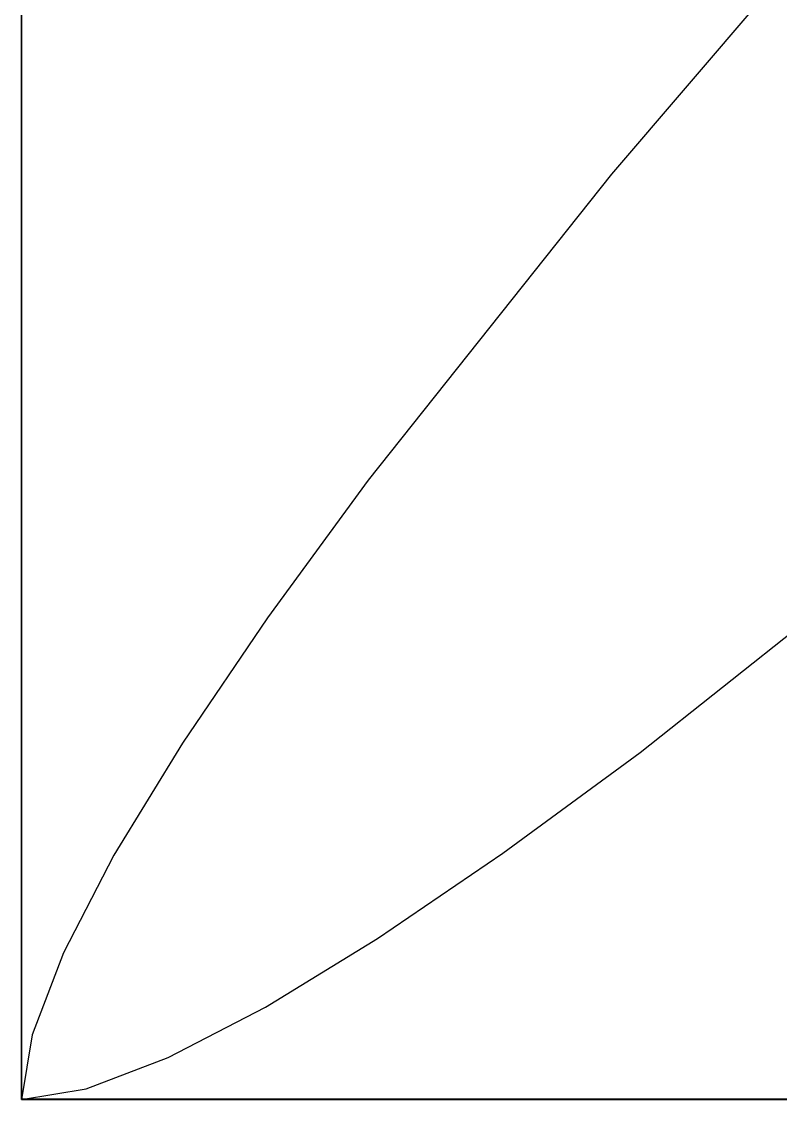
# Model space of a CAD drawing. Extents: x 0 to 141, y -114 to 28.
# Drawn here: x 0 to 24.84, y -113.81 to -78.55 of the extents above; entities that cross this region are included whole.
import ezdxf

# ---------------------------------------------------------------- set-up
doc = ezdxf.new("R2010")
doc.units = 0

msp = doc.modelspace()

# ---------------------------------------------------------------- linework, layer by layer
at = {"layer": 'Layer 1'}
for p, q in [((0, 27.2993), (0, -113.812)), ((0, 27.2993), (0, -113.812)), ((0, 27.2993), (0, -113.812)), ((0, 27.2993), (0, -113.812)), ((0, 27.2993), (0, -113.812)), ((0, 27.2993), (0, -113.812)), ((0, 27.2993), (0, -113.812)), ((0, 27.2993), (0, -113.812)), ((0, 27.2993), (0, -113.812)), ((0, 27.2993), (0, -113.812)), ((0, 27.2993), (0, -113.812)), ((0, 27.2993), (0, -113.812)), ((0, 27.2993), (0, -113.812)), ((0, 27.2993), (0, -113.812)), ((0, 27.2993), (0, -113.812)), ((0, 27.2993), (0, -113.812)), ((0, 27.2993), (0, -113.812)), ((0, 27.2993), (0, -113.812)), ((0, 27.2993), (0, -113.812)), ((0, 27.2993), (0, -113.812)), ((0, 27.2993), (0, -113.812)), ((0, 27.2993), (0, -113.812)), ((0, 27.2993), (0, -113.812)), ((0, 27.2993), (0, -113.812)), ((0, 27.2993), (0, -113.812)), ((0, 27.2993), (0, -113.812)), ((0, 27.2993), (0, -113.812)), ((0, 27.2993), (0, -113.812)), ((0, 27.2993), (0, -113.812)), ((0, 27.2993), (0, -113.812)), ((0, 27.2993), (0, -113.812)), ((0, 27.2993), (0, -113.812)), ((0, 27.2993), (0, -113.812)), ((0, 27.2993), (0, -113.812)), ((0, 27.2993), (0, -113.812)), ((0, 27.2993), (0, -113.812)), ((0, 27.2993), (0, -113.812)), ((0, 27.2993), (0, -113.812)), ((0, 27.2993), (0, -113.812)), ((0, 27.2993), (0, -113.812)), ((0, 27.2993), (0, -113.812)), ((0, 27.2993), (0, -113.812)), ((0, 27.2993), (0, -113.812)), ((0, 27.2993), (0, -113.812)), ((0, 27.2993), (0, -113.812)), ((0, 27.2993), (0, -113.812)), ((0, 27.2993), (0, -113.812)), ((0, 27.2993), (0, -113.812)), ((0, 27.2993), (0, -113.812)), ((0, -113.808), (0, -43.2545)), ((0, -113.808), (0, -43.2545)), ((0, -113.808), (0, -43.2545)), ((0, -113.808), (0, -43.2545)), ((0, -113.808), (0, -43.2545)), ((0, -113.808), (0, -43.2545)), ((0, -113.808), (0, -43.2545)), ((0, -113.808), (0, -43.2545)), ((0, -113.808), (0, -43.2545)), ((0, -113.808), (0, -43.2545)), ((0, -113.808), (0, -43.2545)), ((0, -113.808), (0, -43.2545)), ((0, -113.808), (0, -43.2545)), ((0, -113.808), (0, -43.2545)), ((0, -113.808), (0, -43.2545)), ((0, -113.808), (0, -43.2545)), ((0, -113.808), (0, -43.2545)), ((0, -113.808), (0, -43.2545)), ((0, -113.808), (0, -43.2545)), ((0, -113.808), (0, -43.2545)), ((0, -113.808), (0, -43.2545)), ((0, -113.808), (0, -43.2545)), ((0, -113.808), (0, -43.2545)), ((0, -113.808), (0, -43.2545)), ((0, -113.808), (0, -43.2545)), ((0, -113.808), (0, -43.2545)), ((0, -113.812), (0, -43.2562)), ((0, -113.812), (0, -43.2562)), ((0, -113.812), (0, -43.2562)), ((0, -113.812), (0, -43.2562)), ((0, -113.812), (0, -43.2562)), ((0, -113.812), (0, -43.2562)), ((0, -113.812), (0, -43.2562)), ((0, -113.812), (0, -43.2562)), ((0, -113.812), (0, -43.2562)), ((0, -113.812), (0, -43.2562)), ((0, -113.812), (0, -43.2562)), ((0, -113.812), (0, -43.2562)), ((0, -113.812), (0, -43.2562)), ((0, -113.812), (0, -43.2562)), ((0, -113.812), (0, -43.2562)), ((0, -113.812), (0, -43.2562)), ((0, -113.812), (0, -43.2562)), ((0, -113.812), (0, -43.2562)), ((0, -113.812), (0, -43.2562)), ((0, -113.812), (0, -43.2562)), ((0, -113.812), (0, -43.2562)), ((0, -113.812), (0, -43.2562)), ((0, -113.812), (0, -43.2562)), ((0, -113.812), (0, -43.2562)), ((0, -113.812), (0, -43.2562)), ((0, -113.812), (0, -43.2562)), ((0, -113.812), (0, -43.2562)), ((0, -113.812), (0, -43.2562)), ((0, -113.812), (0, -43.2562)), ((0, -113.812), (0, -43.2562)), ((0, -113.812), (0, -43.2562)), ((0, -113.812), (0, -43.2562)), ((0, -113.812), (0, -43.2562)), ((28.804193, -72.450001), (19.308797, -83.543645)), ((28.804193, -72.450001), (19.308797, -83.543645)), ((28.804193, -72.450001), (19.308797, -83.543645)), ((28.804193, -72.450001), (19.308797, -83.543645)), ((28.804193, -72.450001), (19.308797, -83.543645)), ((28.804193, -72.450001), (19.308797, -83.543645)), ((28.804193, -72.450001), (19.308797, -83.543645)), ((28.804193, -72.450001), (19.308797, -83.543645)), ((28.804193, -72.450001), (19.308797, -83.543645)), ((28.804193, -72.450001), (19.308797, -83.543645)), ((28.804193, -72.450001), (19.308797, -83.543645)), ((28.804193, -72.450001), (19.308797, -83.543645)), ((28.804193, -72.450001), (19.308797, -83.543645)), ((28.804193, -72.450001), (19.308797, -83.543645)), ((28.804193, -72.450001), (19.308797, -83.543645)), ((28.804193, -72.450001), (19.308797, -83.543645)), ((28.804193, -72.450001), (19.308797, -83.543645)), ((28.804193, -72.450001), (19.308797, -83.543645)), ((28.804193, -72.450001), (19.308797, -83.543645)), ((28.804193, -72.450001), (19.308797, -83.543645)), ((28.804193, -72.450001), (19.308797, -83.543645)), ((28.804193, -72.450001), (19.308797, -83.543645)), ((28.804193, -72.450001), (19.308797, -83.543645)), ((28.804193, -72.450001), (19.308797, -83.543645)), ((28.804193, -72.450001), (19.308797, -83.543645)), ((28.804193, -72.450001), (19.308797, -83.543645)), ((28.804193, -72.450001), (19.308797, -83.543645)), ((28.804193, -72.450001), (19.308797, -83.543645)), ((19.308797, -83.543645), (11.352887, -93.554457)), ((19.308797, -83.543645), (11.352887, -93.554457)), ((19.308797, -83.543645), (11.352887, -93.554457)), ((19.308797, -83.543645), (11.352887, -93.554457)), ((19.308797, -83.543645), (11.352887, -93.554457)), ((19.308797, -83.543645), (11.352887, -93.554457)), ((19.308797, -83.543645), (11.352887, -93.554457)), ((19.308797, -83.543645), (11.352887, -93.554457)), ((19.308797, -83.543645), (11.352887, -93.554457)), ((19.308797, -83.543645), (11.352887, -93.554457)), ((19.308797, -83.543645), (11.352887, -93.554457)), ((19.308797, -83.543645), (11.352887, -93.554457)), ((19.308797, -83.543645), (11.352887, -93.554457)), ((19.308797, -83.543645), (11.352887, -93.554457)), ((19.308797, -83.543645), (11.352887, -93.554457)), ((19.308797, -83.543645), (11.352887, -93.554457)), ((19.308797, -83.543645), (11.352887, -93.554457)), ((19.308797, -83.543645), (11.352887, -93.554457)), ((19.308797, -83.543645), (11.352887, -93.554457)), ((19.308797, -83.543645), (11.352887, -93.554457)), ((19.308797, -83.543645), (11.352887, -93.554457)), ((19.308797, -83.543645), (11.352887, -93.554457)), ((19.308797, -83.543645), (11.352887, -93.554457)), ((19.308797, -83.543645), (11.352887, -93.554457)), ((19.308797, -83.543645), (11.352887, -93.554457)), ((19.308797, -83.543645), (11.352887, -93.554457)), ((19.308797, -83.543645), (11.352887, -93.554457)), ((19.308797, -83.543645), (11.352887, -93.554457)), ((11.352887, -93.554457), (8.054675, -98.051366)), ((11.352887, -93.554457), (8.054675, -98.051366)), ((11.352887, -93.554457), (8.054675, -98.051366)), ((11.352887, -93.554457), (8.054675, -98.051366)), ((11.352887, -93.554457), (8.054675, -98.051366)), ((11.352887, -93.554457), (8.054675, -98.051366)), ((11.352887, -93.554457), (8.054675, -98.051366)), ((11.352887, -93.554457), (8.054675, -98.051366)), ((11.352887, -93.554457), (8.054675, -98.051366)), ((11.352887, -93.554457), (8.054675, -98.051366)), ((11.352887, -93.554457), (8.054675, -98.051366)), ((11.352887, -93.554457), (8.054675, -98.051366)), ((11.352887, -93.554457), (8.054675, -98.051366)), ((11.352887, -93.554457), (8.054675, -98.051366)), ((11.352887, -93.554457), (8.054675, -98.051366)), ((11.352887, -93.554457), (8.054675, -98.051366)), ((11.352887, -93.554457), (8.054675, -98.051366)), ((11.352887, -93.554457), (8.054675, -98.051366)), ((11.352887, -93.554457), (8.054675, -98.051366)), ((11.352887, -93.554457), (8.054675, -98.051366)), ((11.352887, -93.554457), (8.054675, -98.051366)), ((11.352887, -93.554457), (8.054675, -98.051366)), ((11.352887, -93.554457), (8.054675, -98.051366)), ((11.352887, -93.554457), (8.054675, -98.051366)), ((11.352887, -93.554457), (8.054675, -98.051366)), ((11.352887, -93.554457), (8.054675, -98.051366)), ((11.352887, -93.554457), (8.054675, -98.051366)), ((11.352887, -93.554457), (8.054675, -98.051366)), ((20.257338, -102.459114), (30.268111, -94.503204)), ((20.257338, -102.459114), (30.268111, -94.503204)), ((20.257338, -102.459114), (30.268111, -94.503204)), ((20.257338, -102.459114), (30.268111, -94.503204)), ((20.257338, -102.459114), (30.268111, -94.503204)), ((20.257338, -102.459114), (30.268111, -94.503204)), ((20.257338, -102.459114), (30.268111, -94.503204)), ((20.257338, -102.459114), (30.268111, -94.503204)), ((20.257338, -102.459114), (30.268111, -94.503204)), ((20.257338, -102.459114), (30.268111, -94.503204)), ((20.257338, -102.459114), (30.268111, -94.503204)), ((20.257338, -102.459114), (30.268111, -94.503204)), ((20.257338, -102.459114), (30.268111, -94.503204)), ((20.257338, -102.459114), (30.268111, -94.503204)), ((20.257338, -102.459114), (30.268111, -94.503204)), ((20.257338, -102.459114), (30.268111, -94.503204)), ((20.257338, -102.459114), (30.268111, -94.503204)), ((20.257338, -102.459114), (30.268111, -94.503204)), ((20.257338, -102.459114), (30.268111, -94.503204)), ((20.257338, -102.459114), (30.268111, -94.503204)), ((8.054675, -98.051366), (5.264256, -102.154646)), ((8.054675, -98.051366), (5.264256, -102.154646)), ((8.054675, -98.051366), (5.264256, -102.154646)), ((8.054675, -98.051366), (5.264256, -102.154646)), ((8.054675, -98.051366), (5.264256, -102.154646)), ((8.054675, -98.051366), (5.264256, -102.154646)), ((8.054675, -98.051366), (5.264256, -102.154646)), ((8.054675, -98.051366), (5.264256, -102.154646)), ((8.054675, -98.051366), (5.264256, -102.154646)), ((8.054675, -98.051366), (5.264256, -102.154646)), ((8.054675, -98.051366), (5.264256, -102.154646)), ((8.054675, -98.051366), (5.264256, -102.154646)), ((8.054675, -98.051366), (5.264256, -102.154646)), ((8.054675, -98.051366), (5.264256, -102.154646)), ((8.054675, -98.051366), (5.264256, -102.154646)), ((8.054675, -98.051366), (5.264256, -102.154646)), ((8.054675, -98.051366), (5.264256, -102.154646)), ((8.054675, -98.051366), (5.264256, -102.154646)), ((8.054675, -98.051366), (5.264256, -102.154646)), ((8.054675, -98.051366), (5.264256, -102.154646)), ((8.054675, -98.051366), (5.264256, -102.154646)), ((8.054675, -98.051366), (5.264256, -102.154646)), ((8.054675, -98.051366), (5.264256, -102.154646)), ((8.054675, -98.051366), (5.264256, -102.154646)), ((8.054675, -98.051366), (5.264256, -102.154646)), ((8.054675, -98.051366), (5.264256, -102.154646)), ((8.054675, -98.051366), (5.264256, -102.154646)), ((8.054675, -98.051366), (5.264256, -102.154646)), ((5.264256, -102.154646), (3.022605, -105.823323)), ((5.264256, -102.154646), (3.022605, -105.823323)), ((5.264256, -102.154646), (3.022605, -105.823323)), ((5.264256, -102.154646), (3.022605, -105.823323)), ((5.264256, -102.154646), (3.022605, -105.823323)), ((5.264256, -102.154646), (3.022605, -105.823323)), ((5.264256, -102.154646), (3.022605, -105.823323)), ((5.264256, -102.154646), (3.022605, -105.823323)), ((5.264256, -102.154646), (3.022605, -105.823323)), ((5.264256, -102.154646), (3.022605, -105.823323)), ((5.264256, -102.154646), (3.022605, -105.823323)), ((5.264256, -102.154646), (3.022605, -105.823323)), ((5.264256, -102.154646), (3.022605, -105.823323)), ((5.264256, -102.154646), (3.022605, -105.823323)), ((5.264256, -102.154646), (3.022605, -105.823323)), ((5.264256, -102.154646), (3.022605, -105.823323)), ((5.264256, -102.154646), (3.022605, -105.823323)), ((5.264256, -102.154646), (3.022605, -105.823323)), ((5.264256, -102.154646), (3.022605, -105.823323)), ((5.264256, -102.154646), (3.022605, -105.823323)), ((5.264256, -102.154646), (3.022605, -105.823323)), ((5.264256, -102.154646), (3.022605, -105.823323)), ((5.264256, -102.154646), (3.022605, -105.823323)), ((5.264256, -102.154646), (3.022605, -105.823323)), ((5.264256, -102.154646), (3.022605, -105.823323)), ((5.264256, -102.154646), (3.022605, -105.823323)), ((5.264256, -102.154646), (3.022605, -105.823323)), ((5.264256, -102.154646), (3.022605, -105.823323)), ((15.760453, -105.757327), (20.257338, -102.459114)), ((15.760453, -105.757327), (20.257338, -102.459114)), ((15.760453, -105.757327), (20.257338, -102.459114)), ((15.760453, -105.757327), (20.257338, -102.459114)), ((15.760453, -105.757327), (20.257338, -102.459114)), ((15.760453, -105.757327), (20.257338, -102.459114)), ((15.760453, -105.757327), (20.257338, -102.459114)), ((15.760453, -105.757327), (20.257338, -102.459114)), ((15.760453, -105.757327), (20.257338, -102.459114)), ((15.760453, -105.757327), (20.257338, -102.459114)), ((15.760453, -105.757327), (20.257338, -102.459114)), ((15.760453, -105.757327), (20.257338, -102.459114)), ((15.760453, -105.757327), (20.257338, -102.459114)), ((15.760453, -105.757327), (20.257338, -102.459114)), ((15.760453, -105.757327), (20.257338, -102.459114)), ((15.760453, -105.757327), (20.257338, -102.459114)), ((15.760453, -105.757327), (20.257338, -102.459114)), ((15.760453, -105.757327), (20.257338, -102.459114)), ((15.760453, -105.757327), (20.257338, -102.459114)), ((15.760453, -105.757327), (20.257338, -102.459114)), ((11.657201, -108.547745), (15.760453, -105.757327)), ((11.657201, -108.547745), (15.760453, -105.757327)), ((11.657201, -108.547745), (15.760453, -105.757327)), ((11.657201, -108.547745), (15.760453, -105.757327)), ((11.657201, -108.547745), (15.760453, -105.757327)), ((11.657201, -108.547745), (15.760453, -105.757327)), ((11.657201, -108.547745), (15.760453, -105.757327)), ((11.657201, -108.547745), (15.760453, -105.757327)), ((11.657201, -108.547745), (15.760453, -105.757327)), ((11.657201, -108.547745), (15.760453, -105.757327)), ((11.657201, -108.547745), (15.760453, -105.757327)), ((11.657201, -108.547745), (15.760453, -105.757327)), ((11.657201, -108.547745), (15.760453, -105.757327)), ((11.657201, -108.547745), (15.760453, -105.757327)), ((11.657201, -108.547745), (15.760453, -105.757327)), ((11.657201, -108.547745), (15.760453, -105.757327)), ((11.657201, -108.547745), (15.760453, -105.757327)), ((11.657201, -108.547745), (15.760453, -105.757327)), ((11.657201, -108.547745), (15.760453, -105.757327)), ((11.657201, -108.547745), (15.760453, -105.757327)), ((3.022605, -105.823323), (1.370696, -109.016424)), ((3.022605, -105.823323), (1.370696, -109.016424)), ((3.022605, -105.823323), (1.370696, -109.016424)), ((3.022605, -105.823323), (1.370696, -109.016424)), ((3.022605, -105.823323), (1.370696, -109.016424)), ((3.022605, -105.823323), (1.370696, -109.016424)), ((3.022605, -105.823323), (1.370696, -109.016424)), ((3.022605, -105.823323), (1.370696, -109.016424)), ((3.022605, -105.823323), (1.370696, -109.016424)), ((3.022605, -105.823323), (1.370696, -109.016424)), ((3.022605, -105.823323), (1.370696, -109.016424)), ((3.022605, -105.823323), (1.370696, -109.016424)), ((3.022605, -105.823323), (1.370696, -109.016424)), ((3.022605, -105.823323), (1.370696, -109.016424)), ((3.022605, -105.823323), (1.370696, -109.016424)), ((3.022605, -105.823323), (1.370696, -109.016424)), ((3.022605, -105.823323), (1.370696, -109.016424)), ((3.022605, -105.823323), (1.370696, -109.016424)), ((3.022605, -105.823323), (1.370696, -109.016424)), ((3.022605, -105.823323), (1.370696, -109.016424)), ((3.022605, -105.823323), (1.370696, -109.016424)), ((3.022605, -105.823323), (1.370696, -109.016424)), ((3.022605, -105.823323), (1.370696, -109.016424)), ((3.022605, -105.823323), (1.370696, -109.016424)), ((3.022605, -105.823323), (1.370696, -109.016424)), ((3.022605, -105.823323), (1.370696, -109.016424)), ((3.022605, -105.823323), (1.370696, -109.016424)), ((3.022605, -105.823323), (1.370696, -109.016424)), ((7.988556, -110.789396), (11.657201, -108.547745)), ((7.988556, -110.789396), (11.657201, -108.547745)), ((7.988556, -110.789396), (11.657201, -108.547745)), ((7.988556, -110.789396), (11.657201, -108.547745)), ((7.988556, -110.789396), (11.657201, -108.547745)), ((7.988556, -110.789396), (11.657201, -108.547745)), ((7.988556, -110.789396), (11.657201, -108.547745)), ((7.988556, -110.789396), (11.657201, -108.547745)), ((7.988556, -110.789396), (11.657201, -108.547745)), ((7.988556, -110.789396), (11.657201, -108.547745)), ((7.988556, -110.789396), (11.657201, -108.547745)), ((7.988556, -110.789396), (11.657201, -108.547745)), ((7.988556, -110.789396), (11.657201, -108.547745)), ((7.988556, -110.789396), (11.657201, -108.547745)), ((7.988556, -110.789396), (11.657201, -108.547745)), ((7.988556, -110.789396), (11.657201, -108.547745)), ((7.988556, -110.789396), (11.657201, -108.547745)), ((7.988556, -110.789396), (11.657201, -108.547745)), ((7.988556, -110.789396), (11.657201, -108.547745)), ((7.988556, -110.789396), (11.657201, -108.547745)), ((1.370696, -109.016424), (0.349503, -111.692974)), ((1.370696, -109.016424), (0.349503, -111.692974)), ((1.370696, -109.016424), (0.349503, -111.692974)), ((1.370696, -109.016424), (0.349503, -111.692974)), ((1.370696, -109.016424), (0.349503, -111.692974)), ((1.370696, -109.016424), (0.349503, -111.692974)), ((1.370696, -109.016424), (0.349503, -111.692974)), ((1.370696, -109.016424), (0.349503, -111.692974)), ((1.370696, -109.016424), (0.349503, -111.692974)), ((1.370696, -109.016424), (0.349503, -111.692974)), ((1.370696, -109.016424), (0.349503, -111.692974)), ((1.370696, -109.016424), (0.349503, -111.692974)), ((1.370696, -109.016424), (0.349503, -111.692974)), ((1.370696, -109.016424), (0.349503, -111.692974)), ((1.370696, -109.016424), (0.349503, -111.692974)), ((1.370696, -109.016424), (0.349503, -111.692974)), ((1.370696, -109.016424), (0.349503, -111.692974)), ((1.370696, -109.016424), (0.349503, -111.692974)), ((1.370696, -109.016424), (0.349503, -111.692974)), ((1.370696, -109.016424), (0.349503, -111.692974)), ((1.370696, -109.016424), (0.349503, -111.692974)), ((1.370696, -109.016424), (0.349503, -111.692974)), ((1.370696, -109.016424), (0.349503, -111.692974)), ((1.370696, -109.016424), (0.349503, -111.692974)), ((1.370696, -109.016424), (0.349503, -111.692974)), ((1.370696, -109.016424), (0.349503, -111.692974)), ((1.370696, -109.016424), (0.349503, -111.692974)), ((1.370696, -109.016424), (0.349503, -111.692974)), ((4.795492, -112.441304), (7.988556, -110.789396)), ((4.795492, -112.441304), (7.988556, -110.789396)), ((4.795492, -112.441304), (7.988556, -110.789396)), ((4.795492, -112.441304), (7.988556, -110.789396)), ((4.795492, -112.441304), (7.988556, -110.789396)), ((4.795492, -112.441304), (7.988556, -110.789396)), ((4.795492, -112.441304), (7.988556, -110.789396)), ((4.795492, -112.441304), (7.988556, -110.789396)), ((4.795492, -112.441304), (7.988556, -110.789396)), ((4.795492, -112.441304), (7.988556, -110.789396)), ((4.795492, -112.441304), (7.988556, -110.789396)), ((4.795492, -112.441304), (7.988556, -110.789396)), ((4.795492, -112.441304), (7.988556, -110.789396)), ((4.795492, -112.441304), (7.988556, -110.789396)), ((4.795492, -112.441304), (7.988556, -110.789396)), ((4.795492, -112.441304), (7.988556, -110.789396)), ((4.795492, -112.441304), (7.988556, -110.789396)), ((4.795492, -112.441304), (7.988556, -110.789396)), ((4.795492, -112.441304), (7.988556, -110.789396)), ((4.795492, -112.441304), (7.988556, -110.789396)), ((0.349503, -111.692974), (0, -113.812)), ((0.349503, -111.692974), (0, -113.812)), ((0.349503, -111.692974), (0, -113.812)), ((0.349503, -111.692974), (0, -113.812)), ((0.349503, -111.692974), (0, -113.812)), ((0.349503, -111.692974), (0, -113.812)), ((0.349503, -111.692974), (0, -113.812)), ((0.349503, -111.692974), (0, -113.812)), ((0.349503, -111.692974), (0, -113.812)), ((0.349503, -111.692974), (0, -113.812)), ((0.349503, -111.692974), (0, -113.812)), ((0.349503, -111.692974), (0, -113.812)), ((0.349503, -111.692974), (0, -113.812)), ((0.349503, -111.692974), (0, -113.812)), ((0.349503, -111.692974), (0, -113.812)), ((0.349503, -111.692974), (0, -113.812)), ((0.349503, -111.692974), (0, -113.812)), ((0.349503, -111.692974), (0, -113.812)), ((0.349503, -111.692974), (0, -113.812)), ((0.349503, -111.692974), (0, -113.812)), ((0.349503, -111.692974), (0, -113.812)), ((0.349503, -111.692974), (0, -113.812)), ((0.349503, -111.692974), (0, -113.812)), ((0.349503, -111.692974), (0, -113.812)), ((0.349503, -111.692974), (0, -113.812)), ((0.349503, -111.692974), (0, -113.812)), ((0.349503, -111.692974), (0, -113.812)), ((0.349503, -111.692974), (0, -113.812)), ((2.118982, -113.462497), (4.795492, -112.441304)), ((2.118982, -113.462497), (4.795492, -112.441304)), ((2.118982, -113.462497), (4.795492, -112.441304)), ((2.118982, -113.462497), (4.795492, -112.441304)), ((2.118982, -113.462497), (4.795492, -112.441304)), ((2.118982, -113.462497), (4.795492, -112.441304)), ((2.118982, -113.462497), (4.795492, -112.441304)), ((2.118982, -113.462497), (4.795492, -112.441304)), ((2.118982, -113.462497), (4.795492, -112.441304)), ((2.118982, -113.462497), (4.795492, -112.441304)), ((2.118982, -113.462497), (4.795492, -112.441304)), ((2.118982, -113.462497), (4.795492, -112.441304)), ((2.118982, -113.462497), (4.795492, -112.441304)), ((2.118982, -113.462497), (4.795492, -112.441304)), ((2.118982, -113.462497), (4.795492, -112.441304)), ((2.118982, -113.462497), (4.795492, -112.441304)), ((2.118982, -113.462497), (4.795492, -112.441304)), ((2.118982, -113.462497), (4.795492, -112.441304)), ((2.118982, -113.462497), (4.795492, -112.441304)), ((2.118982, -113.462497), (4.795492, -112.441304)), ((0, -113.812), (2.118982, -113.462497)), ((0, -113.812), (2.118982, -113.462497)), ((0, -113.812), (2.118982, -113.462497)), ((0, -113.812), (2.118982, -113.462497)), ((0, -113.812), (2.118982, -113.462497)), ((0, -113.812), (2.118982, -113.462497)), ((0, -113.812), (2.118982, -113.462497)), ((0, -113.812), (2.118982, -113.462497)), ((0, -113.812), (2.118982, -113.462497)), ((0, -113.812), (2.118982, -113.462497)), ((0, -113.812), (2.118982, -113.462497)), ((0, -113.812), (2.118982, -113.462497)), ((0, -113.812), (2.118982, -113.462497)), ((0, -113.812), (2.118982, -113.462497)), ((0, -113.812), (2.118982, -113.462497)), ((0, -113.812), (2.118982, -113.462497)), ((0, -113.812), (2.118982, -113.462497)), ((0, -113.812), (2.118982, -113.462497)), ((0, -113.812), (2.118982, -113.462497)), ((0, -113.812), (2.118982, -113.462497)), ((70.5555, -113.808), (0, -113.808)), ((70.5555, -113.808), (0, -113.808)), ((70.5555, -113.808), (0, -113.808)), ((70.5555, -113.808), (0, -113.808)), ((70.5555, -113.808), (0, -113.808)), ((70.5555, -113.808), (0, -113.808)), ((70.5555, -113.808), (0, -113.808)), ((70.5555, -113.808), (0, -113.808)), ((70.5555, -113.808), (0, -113.808)), ((70.5555, -113.808), (0, -113.808)), ((70.5555, -113.808), (0, -113.808)), ((70.5555, -113.808), (0, -113.808)), ((70.5555, -113.808), (0, -113.808)), ((70.5555, -113.808), (0, -113.808)), ((70.5555, -113.808), (0, -113.808)), ((70.5555, -113.808), (0, -113.808)), ((70.5555, -113.808), (0, -113.808)), ((70.5555, -113.808), (0, -113.808)), ((70.5555, -113.808), (0, -113.808)), ((70.5555, -113.808), (0, -113.808)), ((70.5555, -113.808), (0, -113.808)), ((70.5555, -113.808), (0, -113.808)), ((70.5555, -113.808), (0, -113.808)), ((70.5555, -113.808), (0, -113.808)), ((70.5555, -113.808), (0, -113.808)), ((70.5555, -113.808), (0, -113.808)), ((0, -113.812), (141.111, -113.812)), ((0, -113.812), (0, -113.812)), ((0, -113.812), (141.111, -113.812)), ((0, -113.812), (141.111, -113.812)), ((0, -113.812), (141.111, -113.812)), ((0, -113.812), (141.111, -113.812)), ((0, -113.812), (0, -113.812)), ((0, -113.812), (141.111, -113.812)), ((0, -113.812), (141.111, -113.812)), ((0, -113.812), (141.111, -113.812)), ((0, -113.812), (0, -113.812)), ((70.5555, -113.812), (0, -113.812)), ((0, -113.812), (141.111, -113.812)), ((0, -113.812), (0, -113.812)), ((70.5555, -113.812), (0, -113.812)), ((0, -113.812), (141.111, -113.812)), ((0, -113.812), (0, -113.812)), ((0, -113.812), (141.111, -113.812)), ((0, -113.812), (0, -113.812)), ((70.5555, -113.812), (0, -113.812)), ((70.5555, -113.812), (0, -113.812)), ((0, -113.812), (141.111, -113.812)), ((0, -113.812), (141.111, -113.812)), ((0, -113.812), (0, -113.812)), ((0, -113.812), (141.111, -113.812)), ((70.5555, -113.812), (0, -113.812)), ((70.5555, -113.812), (0, -113.812)), ((0, -113.812), (141.111, -113.812)), ((0, -113.812), (141.111, -113.812)), ((0, -113.812), (0, -113.812)), ((0, -113.812), (141.111, -113.812)), ((0, -113.812), (0, -113.812)), ((0, -113.812), (141.111, -113.812)), ((0, -113.812), (141.111, -113.812)), ((0, -113.812), (0, -113.812)), ((70.5555, -113.812), (0, -113.812)), ((0, -113.812), (141.111, -113.812)), ((0, -113.812), (0, -113.812)), ((70.5555, -113.812), (0, -113.812)), ((0, -113.812), (141.111, -113.812)), ((0, -113.812), (0, -113.812)), ((0, -113.812), (141.111, -113.812)), ((0, -113.812), (0, -113.812)), ((70.5555, -113.812), (0, -113.812)), ((0, -113.812), (141.111, -113.812)), ((0, -113.812), (141.111, -113.812)), ((70.5555, -113.812), (0, -113.812)), ((0, -113.812), (141.111, -113.812)), ((0, -113.812), (0, -113.812)), ((0, -113.812), (141.111, -113.812)), ((0, -113.812), (141.111, -113.812)), ((0, -113.812), (0, -113.812)), ((0, -113.812), (141.111, -113.812)), ((0, -113.812), (0, -113.812)), ((0, -113.812), (141.111, -113.812)), ((0, -113.812), (0, -113.812)), ((0, -113.812), (141.111, -113.812)), ((70.5555, -113.812), (0, -113.812)), ((70.5555, -113.812), (0, -113.812)), ((0, -113.812), (141.111, -113.812)), ((0, -113.812), (0, -113.812)), ((0, -113.812), (141.111, -113.812)), ((0, -113.812), (141.111, -113.812)), ((0, -113.812), (0, -113.812)), ((70.5555, -113.812), (0, -113.812)), ((0, -113.812), (141.111, -113.812)), ((0, -113.812), (0, -113.812)), ((0, -113.812), (141.111, -113.812)), ((70.5555, -113.812), (0, -113.812)), ((70.5555, -113.812), (0, -113.812)), ((0, -113.812), (141.111, -113.812)), ((70.5555, -113.812), (0, -113.812)), ((0, -113.812), (141.111, -113.812)), ((0, -113.812), (0, -113.812)), ((0, -113.812), (141.111, -113.812)), ((70.5555, -113.812), (0, -113.812)), ((70.5555, -113.812), (0, -113.812)), ((70.5555, -113.812), (0, -113.812)), ((0, -113.812), (141.111, -113.812)), ((0, -113.812), (141.111, -113.812)), ((0, -113.812), (0, -113.812)), ((70.5555, -113.812), (0, -113.812)), ((70.5555, -113.812), (0, -113.812)), ((0, -113.812), (141.111, -113.812)), ((0, -113.812), (0, -113.812)), ((70.5555, -113.812), (0, -113.812)), ((0, -113.812), (141.111, -113.812)), ((70.5555, -113.812), (0, -113.812)), ((0, -113.812), (141.111, -113.812)), ((0, -113.812), (0, -113.812)), ((0, -113.812), (141.111, -113.812)), ((70.5555, -113.812), (0, -113.812)), ((70.5555, -113.812), (0, -113.812)), ((0, -113.812), (141.111, -113.812)), ((0, -113.812), (141.111, -113.812)), ((0, -113.812), (141.111, -113.812)), ((0, -113.812), (0, -113.812)), ((0, -113.812), (141.111, -113.812)), ((0, -113.812), (141.111, -113.812)), ((70.5555, -113.812), (0, -113.812)), ((0, -113.812), (141.111, -113.812)), ((70.5555, -113.812), (0, -113.812)), ((70.5555, -113.812), (0, -113.812)), ((0, -113.812), (141.111, -113.812)), ((0, -113.812), (0, -113.812)), ((70.5555, -113.812), (0, -113.812)), ((0, -113.812), (141.111, -113.812)), ((0, -113.812), (141.111, -113.812)), ((0, -113.812), (141.111, -113.812)), ((0, -113.812), (141.111, -113.812)), ((0, -113.812), (0, -113.812)), ((0, -113.812), (141.111, -113.812)), ((0, -113.812), (0, -113.812)), ((70.5555, -113.812), (0, -113.812)), ((0, -113.812), (141.111, -113.812)), ((70.5555, -113.812), (0, -113.812)), ((70.5555, -113.812), (0, -113.812)), ((70.5555, -113.812), (0, -113.812))]:
    msp.add_line(p, q, dxfattribs=at)

doc.saveas('drawing.dxf')
